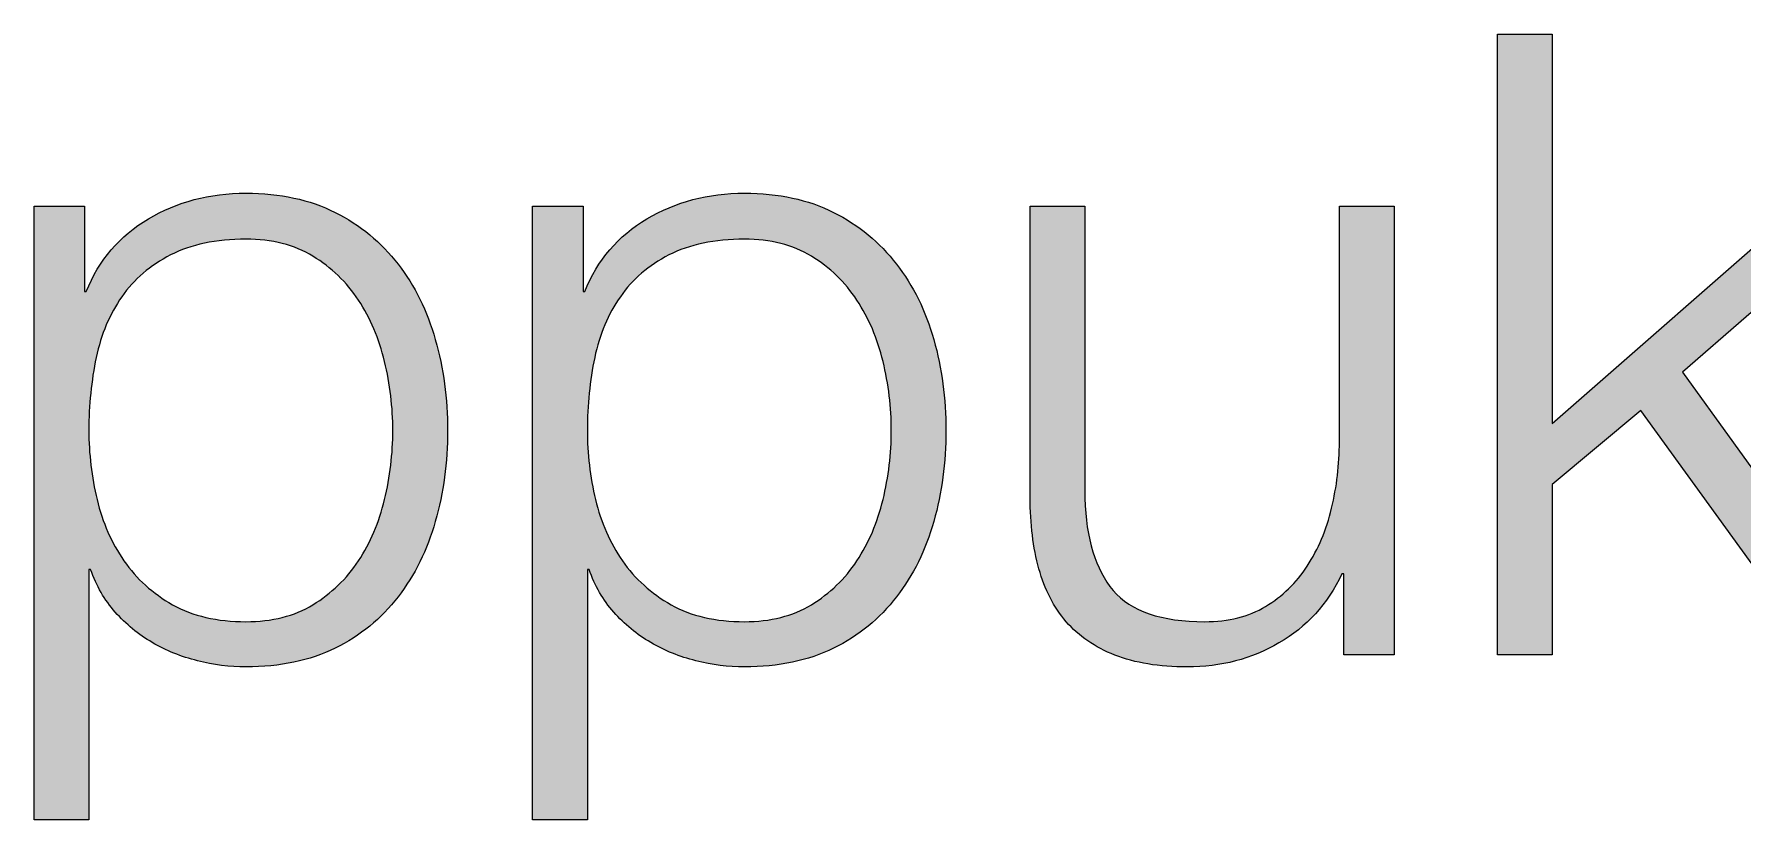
# Paper-space layout 'A4mask' of a CAD drawing. Extents: x 62 to 256, y -11 to 268.
# Drawn here: x 223.6 to 229.11, y 234.91 to 237.45 of the extents above; entities that cross this region are included whole.
import ezdxf
from ezdxf.enums import TextEntityAlignment as Align

# ---------------------------------------------------------------- set-up
doc = ezdxf.new("R2010")
doc.units = 0
doc.layers.get('0').update_dxf_attribs({"linetype": 'CONTINUOUS'})
doc.layers.get('Defpoints').update_dxf_attribs({"linetype": 'CONTINUOUS'})
doc.layers.add('JPP_Mask', color=7, linetype='CONTINUOUS')
doc.styles.add('JPP', font='arial.ttf')

# ---------------------------------------------------------------- blocks, each defined once
blk = doc.blocks.new('A4mask')
at = {"true_color": 0x004a91}
blk.add_hatch(color=154, dxfattribs=at).paths.add_polyline_path([(160.6252, 241.9822), (161.1967, 241.1949), (161.4184, 241.1949), (160.7596, 242.1054), (161.3763, 242.6406), (161.141, 242.6406), (160.3396, 241.9402), (160.3396, 243.1954), (160.1631, 243.1954), (160.1631, 241.1949), (160.3396, 241.1949), (160.3396, 241.7442)])
h = blk.add_hatch(color=154, dxfattribs=at)
edge = h.paths.add_edge_path(flags=16)
edge.add_spline(control_points=[(156.5726, 242.1406), (156.5548, 242.2141), (156.5268, 242.2801), (156.4885, 242.3379), (156.4502, 242.3961), (156.4012, 242.4433), (156.3414, 242.4795), (156.2815, 242.5161), (156.2097, 242.5343), (156.1256, 242.5343), (156.0284, 242.5343), (155.9474, 242.5175), (155.8821, 242.4836), (155.8164, 242.4501), (155.7644, 242.4053), (155.7251, 242.3492), (155.6857, 242.2931), (155.6584, 242.2278), (155.6423, 242.1532), (155.6266, 242.0783), (155.6187, 242), (155.6187, 241.9179), (155.6187, 241.843), (155.6273, 241.7688), (155.645, 241.6949), (155.6628, 241.6211), (155.6919, 241.5554), (155.7319, 241.4976), (155.7723, 241.4394), (155.8246, 241.3926), (155.8889, 241.356), (155.9535, 241.3197), (156.0322, 241.3013), (156.1256, 241.3013), (156.2097, 241.3013), (156.2815, 241.3197), (156.3414, 241.356), (156.4012, 241.3926), (156.4502, 241.4394), (156.4885, 241.4976), (156.5268, 241.5554), (156.5548, 241.6211), (156.5726, 241.6949), (156.5904, 241.7688), (156.5993, 241.843), (156.5993, 241.9179), (156.5993, 241.9925), (156.5904, 242.0667), (156.5726, 242.1406)], knot_values=[0, 0, 0, 0, 1, 1, 1, 2, 2, 2, 3, 3, 3, 4, 4, 4, 5, 5, 5, 6, 6, 6, 7, 7, 7, 8, 8, 8, 9, 9, 9, 10, 10, 10, 11, 11, 11, 12, 12, 12, 13, 13, 13, 14, 14, 14, 15, 15, 15, 16, 16, 16, 16], degree=3, periodic=0)
edge = h.paths.add_edge_path()
edge.add_spline(control_points=[(155.6047, 242.6406), (155.6047, 242.6406), (155.6047, 242.366), (155.6047, 242.366), (155.6047, 242.366), (155.6101, 242.366), (155.6101, 242.366), (155.6512, 242.4669), (155.7179, 242.5449), (155.8106, 242.5999), (155.9029, 242.655), (156.0079, 242.6827), (156.1256, 242.6827), (156.236, 242.6827), (156.3315, 242.6622), (156.4129, 242.6211), (156.4943, 242.5801), (156.562, 242.5243), (156.616, 242.4542), (156.6701, 242.3845), (156.7104, 242.3031), (156.7364, 242.2107), (156.7628, 242.118), (156.7758, 242.0205), (156.7758, 241.9179), (156.7758, 241.815), (156.7628, 241.7175), (156.7364, 241.6248), (156.7104, 241.5325), (156.6701, 241.4514), (156.616, 241.3813), (156.562, 241.3112), (156.4943, 241.2561), (156.4129, 241.2158), (156.3315, 241.1758), (156.236, 241.1556), (156.1256, 241.1556), (156.0732, 241.1556), (156.0209, 241.1624), (155.9689, 241.1754), (155.9166, 241.1884), (155.868, 241.2079), (155.8232, 241.2342), (155.7784, 241.2602), (155.7384, 241.2931), (155.7039, 241.3321), (155.6693, 241.3714), (155.643, 241.4172), (155.6242, 241.4695), (155.6242, 241.4695), (155.6187, 241.4695), (155.6187, 241.4695), (155.6187, 241.4695), (155.6187, 240.6627), (155.6187, 240.6627), (155.6187, 240.6627), (155.4422, 240.6627), (155.4422, 240.6627), (155.4422, 240.6627), (155.4422, 242.6406), (155.4422, 242.6406), (155.4422, 242.6406), (155.6047, 242.6406), (155.6047, 242.6406)], knot_values=[0, 0, 0, 0, 1, 1, 1, 2, 2, 2, 3, 3, 3, 4, 4, 4, 5, 5, 5, 6, 6, 6, 7, 7, 7, 8, 8, 8, 9, 9, 9, 10, 10, 10, 11, 11, 11, 12, 12, 12, 13, 13, 13, 14, 14, 14, 15, 15, 15, 16, 16, 16, 17, 17, 17, 18, 18, 18, 19, 19, 19, 20, 20, 20, 21, 21, 21, 21], degree=3, periodic=0)
h = blk.add_hatch(color=154, dxfattribs=at)
edge = h.paths.add_edge_path(flags=16)
edge.add_spline(control_points=[(158.1808, 242.1406), (158.163, 242.2141), (158.135, 242.2801), (158.0966, 242.3379), (158.0583, 242.3961), (158.0094, 242.4433), (157.9496, 242.4795), (157.8897, 242.5161), (157.8179, 242.5343), (157.7338, 242.5343), (157.6366, 242.5343), (157.5556, 242.5175), (157.4902, 242.4836), (157.4246, 242.4501), (157.3726, 242.4053), (157.3333, 242.3492), (157.2939, 242.2931), (157.2666, 242.2278), (157.2505, 242.1532), (157.2348, 242.0783), (157.2269, 242), (157.2269, 241.9179), (157.2269, 241.843), (157.2354, 241.7688), (157.2532, 241.6949), (157.271, 241.6211), (157.3001, 241.5554), (157.3401, 241.4976), (157.3805, 241.4394), (157.4328, 241.3926), (157.4971, 241.356), (157.5617, 241.3197), (157.6404, 241.3013), (157.7338, 241.3013), (157.8179, 241.3013), (157.8897, 241.3197), (157.9496, 241.356), (158.0094, 241.3926), (158.0583, 241.4394), (158.0966, 241.4976), (158.135, 241.5554), (158.163, 241.6211), (158.1808, 241.6949), (158.1986, 241.7688), (158.2075, 241.843), (158.2075, 241.9179), (158.2075, 241.9925), (158.1986, 242.0667), (158.1808, 242.1406)], knot_values=[0, 0, 0, 0, 1, 1, 1, 2, 2, 2, 3, 3, 3, 4, 4, 4, 5, 5, 5, 6, 6, 6, 7, 7, 7, 8, 8, 8, 9, 9, 9, 10, 10, 10, 11, 11, 11, 12, 12, 12, 13, 13, 13, 14, 14, 14, 15, 15, 15, 16, 16, 16, 16], degree=3, periodic=0)
edge = h.paths.add_edge_path()
edge.add_spline(control_points=[(157.2129, 242.6406), (157.2129, 242.6406), (157.2129, 242.366), (157.2129, 242.366), (157.2129, 242.366), (157.2183, 242.366), (157.2183, 242.366), (157.2594, 242.4669), (157.3261, 242.5449), (157.4188, 242.5999), (157.5111, 242.655), (157.6161, 242.6827), (157.7338, 242.6827), (157.8442, 242.6827), (157.9397, 242.6622), (158.0211, 242.6211), (158.1025, 242.5801), (158.1702, 242.5243), (158.2242, 242.4542), (158.2783, 242.3845), (158.3186, 242.3031), (158.3446, 242.2107), (158.3709, 242.118), (158.3839, 242.0205), (158.3839, 241.9179), (158.3839, 241.815), (158.3709, 241.7175), (158.3446, 241.6248), (158.3186, 241.5325), (158.2783, 241.4514), (158.2242, 241.3813), (158.1702, 241.3112), (158.1025, 241.2561), (158.0211, 241.2158), (157.9397, 241.1758), (157.8442, 241.1556), (157.7338, 241.1556), (157.6814, 241.1556), (157.6291, 241.1624), (157.5771, 241.1754), (157.5248, 241.1884), (157.4762, 241.2079), (157.4314, 241.2342), (157.3866, 241.2602), (157.3466, 241.2931), (157.312, 241.3321), (157.2775, 241.3714), (157.2512, 241.4172), (157.2324, 241.4695), (157.2324, 241.4695), (157.2269, 241.4695), (157.2269, 241.4695), (157.2269, 241.4695), (157.2269, 240.6627), (157.2269, 240.6627), (157.2269, 240.6627), (157.0504, 240.6627), (157.0504, 240.6627), (157.0504, 240.6627), (157.0504, 242.6406), (157.0504, 242.6406), (157.0504, 242.6406), (157.2129, 242.6406), (157.2129, 242.6406)], knot_values=[0, 0, 0, 0, 1, 1, 1, 2, 2, 2, 3, 3, 3, 4, 4, 4, 5, 5, 5, 6, 6, 6, 7, 7, 7, 8, 8, 8, 9, 9, 9, 10, 10, 10, 11, 11, 11, 12, 12, 12, 13, 13, 13, 14, 14, 14, 15, 15, 15, 16, 16, 16, 17, 17, 17, 18, 18, 18, 19, 19, 19, 20, 20, 20, 21, 21, 21, 21], degree=3, periodic=0)
h = blk.add_hatch(color=154, dxfattribs=at)
edge = h.paths.add_edge_path()
edge.add_spline(control_points=[(159.8297, 241.1949), (159.8297, 241.1949), (159.8297, 241.5564), (159.8297, 241.9178)], knot_values=[19.49999, 19.49999, 19.49999, 19.49999, 19.99998, 19.99998, 19.99998, 19.99998], degree=3, periodic=0)
edge.add_spline(control_points=[(159.8297, 241.9178), (159.8297, 242.2792), (159.8297, 242.6406), (159.8297, 242.6406), (159.8297, 242.6406), (159.8297, 242.6406), (159.8297, 242.6406)], knot_values=[18.999023, 18.999023, 18.999023, 18.999023, 19.499013, 19.499013, 19.499013, 19.49999, 19.49999, 19.49999, 19.49999], degree=3, periodic=0)
edge.add_spline(control_points=[(159.8221, 242.6406), (159.8197, 242.6406), (159.8167, 242.6406), (159.8134, 242.6406)], knot_values=[18.812504, 18.812504, 18.812504, 18.812504, 18.875002, 18.875002, 18.875002, 18.875002], degree=3, periodic=0)
edge.add_spline(control_points=[(159.8134, 242.6406), (159.81, 242.6406), (159.8062, 242.6406), (159.8021, 242.6406)], knot_values=[18.750005, 18.750005, 18.750005, 18.750005, 18.812504, 18.812504, 18.812504, 18.812504], degree=3, periodic=0)
edge.add_spline(control_points=[(159.8021, 242.6406), (159.7938, 242.6406), (159.7842, 242.6406), (159.7738, 242.6406)], knot_values=[18.625007, 18.625007, 18.625007, 18.625007, 18.750005, 18.750005, 18.750005, 18.750005], degree=3, periodic=0)
edge.add_spline(control_points=[(159.7738, 242.6406), (159.7635, 242.6406), (159.7525, 242.6406), (159.7414, 242.6406)], knot_values=[18.50001, 18.50001, 18.50001, 18.50001, 18.625007, 18.625007, 18.625007, 18.625007], degree=3, periodic=0)
edge.add_spline(control_points=[(159.7414, 242.6406), (159.7194, 242.6406), (159.6973, 242.6406), (159.6808, 242.6406)], knot_values=[18.250015, 18.250015, 18.250015, 18.250015, 18.50001, 18.50001, 18.50001, 18.50001], degree=3, periodic=0)
edge.add_spline(control_points=[(159.6808, 242.6406), (159.6642, 242.6406), (159.6532, 242.6406), (159.6532, 242.6406), (159.6532, 242.6406), (159.6532, 242.6406), (159.6532, 242.6406)], knot_values=[17.999532, 17.999532, 17.999532, 17.999532, 18.249547, 18.249547, 18.249547, 18.250015, 18.250015, 18.250015, 18.250015], degree=3, periodic=0)
edge.add_spline(control_points=[(159.6532, 242.6321), (159.6532, 242.6293), (159.6532, 242.6259), (159.6532, 242.6219)], knot_values=[17.906272, 17.906272, 17.906272, 17.906272, 17.937521, 17.937521, 17.937521, 17.937521], degree=3, periodic=0)
edge.add_spline(control_points=[(159.6532, 242.6219), (159.6532, 242.6178), (159.6532, 242.6132), (159.6532, 242.608)], knot_values=[17.875022, 17.875022, 17.875022, 17.875022, 17.906272, 17.906272, 17.906272, 17.906272], degree=3, periodic=0)
edge.add_spline(control_points=[(159.6532, 242.608), (159.6532, 242.5976), (159.6532, 242.585), (159.6532, 242.5706)], knot_values=[17.812524, 17.812524, 17.812524, 17.812524, 17.875022, 17.875022, 17.875022, 17.875022], degree=3, periodic=0)
edge.add_spline(control_points=[(159.6532, 242.5706), (159.6532, 242.5561), (159.6532, 242.5398), (159.6532, 242.522)], knot_values=[17.750025, 17.750025, 17.750025, 17.750025, 17.812524, 17.812524, 17.812524, 17.812524], degree=3, periodic=0)
edge.add_spline(control_points=[(159.6532, 242.522), (159.6532, 242.4864), (159.6532, 242.4449), (159.6532, 242.4004)], knot_values=[17.625028, 17.625028, 17.625028, 17.625028, 17.750025, 17.750025, 17.750025, 17.750025], degree=3, periodic=0)
edge.add_spline(control_points=[(159.6532, 242.4004), (159.6532, 242.3559), (159.6532, 242.3085), (159.6532, 242.261)], knot_values=[17.50003, 17.50003, 17.50003, 17.50003, 17.625028, 17.625028, 17.625028, 17.625028], degree=3, periodic=0)
edge.add_spline(control_points=[(159.6532, 242.261), (159.6532, 242.1661), (159.6532, 242.0712), (159.6532, 242)], knot_values=[17.250035, 17.250035, 17.250035, 17.250035, 17.50003, 17.50003, 17.50003, 17.50003], degree=3, periodic=0)
edge.add_spline(control_points=[(159.6532, 242), (159.6532, 241.9288), (159.6532, 241.8813), (159.6532, 241.8813), (159.6532, 241.8085), (159.6446, 241.737), (159.6279, 241.6669)], knot_values=[16, 16, 16, 16, 16.250035, 16.250035, 16.250035, 17.250035, 17.250035, 17.250035, 17.250035], degree=3, periodic=0)
edge.add_spline(control_points=[(159.6279, 241.6669), (159.6111, 241.5971), (159.5848, 241.5349), (159.5496, 241.4808)], knot_values=[15, 15, 15, 15, 16, 16, 16, 16], degree=3, periodic=0)
edge.add_spline(control_points=[(159.5496, 241.4808), (159.514, 241.4265), (159.4692, 241.383), (159.4148, 241.3505)], knot_values=[14, 14, 14, 14, 15, 15, 15, 15], degree=3, periodic=0)
edge.add_spline(control_points=[(159.4148, 241.3505), (159.3608, 241.3177), (159.2954, 241.3013), (159.2188, 241.3013)], knot_values=[13, 13, 13, 13, 14, 14, 14, 14], degree=3, periodic=0)
edge.add_spline(control_points=[(159.2188, 241.3013), (159.0786, 241.3013), (158.9801, 241.3351), (158.9233, 241.4022)], knot_values=[12, 12, 12, 12, 13, 13, 13, 13], degree=3, periodic=0)
edge.add_spline(control_points=[(158.9233, 241.4022), (158.8662, 241.4695), (158.8358, 241.5684), (158.832, 241.6994)], knot_values=[11, 11, 11, 11, 12, 12, 12, 12], degree=3, periodic=0)
edge.add_spline(control_points=[(158.832, 241.6994), (158.832, 241.6994), (158.832, 242.6406), (158.832, 242.6406), (158.832, 242.6406), (158.7879, 242.6406), (158.7438, 242.6406)], knot_values=[9.5, 9.5, 9.5, 9.5, 10.5, 10.5, 10.5, 11, 11, 11, 11], degree=3, periodic=0)
edge.add_spline(control_points=[(158.7438, 242.6406), (158.6996, 242.6406), (158.6555, 242.6406), (158.6555, 242.6406), (158.6555, 242.6406), (158.6555, 242.406), (158.6555, 242.1714)], knot_values=[8.5, 8.5, 8.5, 8.5, 9, 9, 9, 9.5, 9.5, 9.5, 9.5], degree=3, periodic=0)
edge.add_spline(control_points=[(158.6555, 242.1714), (158.6555, 241.9367), (158.6555, 241.7021), (158.6555, 241.7021), (158.6555, 241.6159), (158.6651, 241.5397), (158.6836, 241.4723)], knot_values=[7, 7, 7, 7, 7.5, 7.5, 7.5, 8.5, 8.5, 8.5, 8.5], degree=3, periodic=0)
edge.add_spline(control_points=[(158.6836, 241.4723), (158.7024, 241.4049), (158.7318, 241.3481), (158.7718, 241.3013)], knot_values=[6, 6, 6, 6, 7, 7, 7, 7], degree=3, periodic=0)
edge.add_spline(control_points=[(158.7718, 241.3013), (158.8122, 241.2548), (158.8645, 241.2188), (158.9288, 241.1935), (158.9931, 241.1682), (159.0711, 241.1556), (159.1627, 241.1556)], knot_values=[4, 4, 4, 4, 5, 5, 5, 6, 6, 6, 6], degree=3, periodic=0)
edge.add_spline(control_points=[(159.1627, 241.1556), (159.2711, 241.1556), (159.3697, 241.1812), (159.4582, 241.2329)], knot_values=[3, 3, 3, 3, 4, 4, 4, 4], degree=3, periodic=0)
edge.add_spline(control_points=[(159.4582, 241.2329), (159.5472, 241.2842), (159.6149, 241.3584), (159.6614, 241.4555)], knot_values=[2, 2, 2, 2, 3, 3, 3, 3], degree=3, periodic=0)
edge.add_spline(control_points=[(159.6672, 241.4555), (159.6672, 241.4555), (159.6672, 241.3904), (159.6672, 241.3252)], knot_values=[0.5, 0.5, 0.5, 0.5, 1, 1, 1, 1], degree=3, periodic=0)
edge.add_spline(control_points=[(159.6672, 241.3252), (159.6672, 241.2601), (159.6672, 241.1949), (159.6672, 241.1949), (159.6672, 241.1949), (159.6774, 241.1949), (159.6926, 241.1949)], knot_values=[20.749965, 20.749965, 20.749965, 20.749965, 21.249965, 21.249965, 21.249965, 21.5, 21.5, 21.5, 21.5], degree=3, periodic=0)
edge.add_spline(control_points=[(159.6926, 241.1949), (159.7078, 241.1949), (159.7281, 241.1949), (159.7484, 241.1949)], knot_values=[20.49997, 20.49997, 20.49997, 20.49997, 20.749965, 20.749965, 20.749965, 20.749965], degree=3, periodic=0)
edge.add_spline(control_points=[(159.7484, 241.1949), (159.7586, 241.1949), (159.7688, 241.1949), (159.7783, 241.1949)], knot_values=[20.374972, 20.374972, 20.374972, 20.374972, 20.49997, 20.49997, 20.49997, 20.49997], degree=3, periodic=0)
edge.add_spline(control_points=[(159.7783, 241.1949), (159.7878, 241.1949), (159.7967, 241.1949), (159.8043, 241.1949)], knot_values=[20.249975, 20.249975, 20.249975, 20.249975, 20.374972, 20.374972, 20.374972, 20.374972], degree=3, periodic=0)
edge.add_spline(control_points=[(159.8147, 241.1949), (159.8178, 241.1949), (159.8205, 241.1949), (159.8227, 241.1949)], knot_values=[20.124977, 20.124977, 20.124977, 20.124977, 20.187476, 20.187476, 20.187476, 20.187476], degree=3, periodic=0)
edge.add_spline(control_points=[(159.8297, 241.1949), (159.8297, 241.1949), (159.8297, 241.1949), (159.8297, 241.1949), (159.8297, 241.1949), (159.8297, 241.1949), (159.8297, 241.1949)], knot_values=[19.99998, 19.99998, 19.99998, 19.99998, 20, 20, 20, 20.001445, 20.001445, 20.001445, 20.001445], degree=3, periodic=0)
at = {"layer": 'Defpoints', "color": 154, "true_color": 0x004a91}
blk.add_lwpolyline([(160.3396, 243.1954), (160.3396, 241.9402), (161.141, 242.6406), (161.3763, 242.6406), (160.7596, 242.1054), (161.4184, 241.1949), (161.1967, 241.1949), (160.6252, 241.9822), (160.3396, 241.7442), (160.3396, 241.1949), (160.1631, 241.1949), (160.1631, 243.1954), (160.3396, 243.1954)], dxfattribs=at)
for points, knots in [([(155.8106, 242.5999), (155.9029, 242.655), (156.0079, 242.6827), (156.1256, 242.6827), (156.236, 242.6827), (156.3315, 242.6622), (156.4129, 242.6211), (156.4943, 242.5801), (156.562, 242.5243), (156.616, 242.4542)], [3, 3, 3, 3, 4, 4, 4, 5, 5, 5, 6, 6, 6, 6]), ([(157.4188, 242.5999), (157.5111, 242.655), (157.6161, 242.6827), (157.7338, 242.6827), (157.8442, 242.6827), (157.9397, 242.6622), (158.0211, 242.6211), (158.1025, 242.5801), (158.1702, 242.5243), (158.2242, 242.4542)], [3, 3, 3, 3, 4, 4, 4, 5, 5, 5, 6, 6, 6, 6]), ([(156.3414, 242.4795), (156.2815, 242.5161), (156.2097, 242.5343), (156.1256, 242.5343), (156.0284, 242.5343), (155.9474, 242.5175), (155.8821, 242.4836)], [2, 2, 2, 2, 3, 3, 3, 4, 4, 4, 4]), ([(157.9496, 242.4795), (157.8897, 242.5161), (157.8179, 242.5343), (157.7338, 242.5343), (157.6366, 242.5343), (157.5556, 242.5175), (157.4902, 242.4836)], [2, 2, 2, 2, 3, 3, 3, 4, 4, 4, 4]), ([(155.8821, 242.4836), (155.8164, 242.4501), (155.7644, 242.4053), (155.7251, 242.3492), (155.6857, 242.2931), (155.6584, 242.2278), (155.6423, 242.1532)], [4, 4, 4, 4, 5, 5, 5, 6, 6, 6, 6]), ([(157.4902, 242.4836), (157.4246, 242.4501), (157.3726, 242.4053), (157.3333, 242.3492), (157.2939, 242.2931), (157.2666, 242.2278), (157.2505, 242.1532)], [4, 4, 4, 4, 5, 5, 5, 6, 6, 6, 6]), ([(156.7364, 242.2107), (156.7628, 242.118), (156.7758, 242.0205), (156.7758, 241.9179), (156.7758, 241.815), (156.7628, 241.7175), (156.7364, 241.6248)], [7, 7, 7, 7, 8, 8, 8, 9, 9, 9, 9]), ([(158.3446, 242.2107), (158.3709, 242.118), (158.3839, 242.0205), (158.3839, 241.9179), (158.3839, 241.815), (158.3709, 241.7175), (158.3446, 241.6248)], [7, 7, 7, 7, 8, 8, 8, 9, 9, 9, 9]), ([(155.6423, 242.1532), (155.6266, 242.0783), (155.6187, 242), (155.6187, 241.9179), (155.6187, 241.843), (155.6273, 241.7688), (155.645, 241.6949), (155.6628, 241.6211), (155.6919, 241.5554), (155.7319, 241.4976)], [6, 6, 6, 6, 7, 7, 7, 8, 8, 8, 9, 9, 9, 9]), ([(156.4885, 241.4976), (156.5268, 241.5554), (156.5548, 241.6211), (156.5726, 241.6949), (156.5904, 241.7688), (156.5993, 241.843), (156.5993, 241.9179), (156.5993, 241.9925), (156.5904, 242.0667), (156.5726, 242.1406)], [13, 13, 13, 13, 14, 14, 14, 15, 15, 15, 16, 16, 16, 16]), ([(157.2505, 242.1532), (157.2348, 242.0783), (157.2269, 242), (157.2269, 241.9179), (157.2269, 241.843), (157.2354, 241.7688), (157.2532, 241.6949), (157.271, 241.6211), (157.3001, 241.5554), (157.3401, 241.4976)], [6, 6, 6, 6, 7, 7, 7, 8, 8, 8, 9, 9, 9, 9]), ([(158.0966, 241.4976), (158.135, 241.5554), (158.163, 241.6211), (158.1808, 241.6949), (158.1986, 241.7688), (158.2075, 241.843), (158.2075, 241.9179), (158.2075, 241.9925), (158.1986, 242.0667), (158.1808, 242.1406)], [13, 13, 13, 13, 14, 14, 14, 15, 15, 15, 16, 16, 16, 16]), ([(156.7364, 241.6248), (156.7104, 241.5325), (156.6701, 241.4514), (156.616, 241.3813), (156.562, 241.3112), (156.4943, 241.2561), (156.4129, 241.2158)], [9, 9, 9, 9, 10, 10, 10, 11, 11, 11, 11]), ([(158.3446, 241.6248), (158.3186, 241.5325), (158.2783, 241.4514), (158.2242, 241.3813), (158.1702, 241.3112), (158.1025, 241.2561), (158.0211, 241.2158)], [9, 9, 9, 9, 10, 10, 10, 11, 11, 11, 11]), ([(158.9233, 241.4022), (158.9801, 241.3351), (159.0786, 241.3013), (159.2188, 241.3013), (159.2954, 241.3013), (159.3608, 241.3177), (159.4148, 241.3505)], [12, 12, 12, 12, 13, 13, 13, 14, 14, 14, 14]), ([(155.8889, 241.356), (155.9535, 241.3197), (156.0322, 241.3013), (156.1256, 241.3013), (156.2097, 241.3013), (156.2815, 241.3197), (156.3414, 241.356)], [10, 10, 10, 10, 11, 11, 11, 12, 12, 12, 12]), ([(157.4971, 241.356), (157.5617, 241.3197), (157.6404, 241.3013), (157.7338, 241.3013), (157.8179, 241.3013), (157.8897, 241.3197), (157.9496, 241.356)], [10, 10, 10, 10, 11, 11, 11, 12, 12, 12, 12]), ([(159.4582, 241.2329), (159.3697, 241.1812), (159.2711, 241.1556), (159.1627, 241.1556), (159.0711, 241.1556), (158.9931, 241.1682), (158.9288, 241.1935), (158.8645, 241.2188), (158.8122, 241.2548), (158.7718, 241.3013)], [3, 3, 3, 3, 4, 4, 4, 5, 5, 5, 6, 6, 6, 6]), ([(156.4129, 241.2158), (156.3315, 241.1758), (156.236, 241.1556), (156.1256, 241.1556), (156.0732, 241.1556), (156.0209, 241.1624), (155.9689, 241.1754)], [11, 11, 11, 11, 12, 12, 12, 13, 13, 13, 13]), ([(158.0211, 241.2158), (157.9397, 241.1758), (157.8442, 241.1556), (157.7338, 241.1556), (157.6814, 241.1556), (157.6291, 241.1624), (157.5771, 241.1754)], [11, 11, 11, 11, 12, 12, 12, 13, 13, 13, 13])]:
    blk.add_open_spline(points, degree=3, knots=knots, dxfattribs=at)
for points in [[(155.4422, 240.6627), (155.4422, 240.6627), (155.4422, 242.6406), (155.4422, 242.6406)], [(155.4422, 242.6406), (155.4422, 242.6406), (155.6047, 242.6406), (155.6047, 242.6406)], [(155.6047, 242.6406), (155.6047, 242.6406), (155.6047, 242.366), (155.6047, 242.366)], [(157.0504, 240.6627), (157.0504, 240.6627), (157.0504, 242.6406), (157.0504, 242.6406)], [(157.0504, 242.6406), (157.0504, 242.6406), (157.2129, 242.6406), (157.2129, 242.6406)], [(157.2129, 242.6406), (157.2129, 242.6406), (157.2129, 242.366), (157.2129, 242.366)], [(158.6555, 241.7021), (158.6555, 241.7021), (158.6555, 242.6406), (158.6555, 242.6406)], [(158.6555, 242.6406), (158.6555, 242.6406), (158.832, 242.6406), (158.832, 242.6406)], [(158.832, 242.6406), (158.832, 242.6406), (158.832, 241.6994), (158.832, 241.6994)], [(159.6532, 241.8813), (159.6532, 241.8813), (159.6532, 242.6406), (159.6532, 242.6406)], [(159.6532, 242.6406), (159.6532, 242.6406), (159.8297, 242.6406), (159.8297, 242.6406)], [(159.8297, 242.6406), (159.8297, 242.6406), (159.8297, 241.1949), (159.8297, 241.1949)], [(155.6101, 242.366), (155.6512, 242.4669), (155.7179, 242.5449), (155.8106, 242.5999)], [(157.2183, 242.366), (157.2594, 242.4669), (157.3261, 242.5449), (157.4188, 242.5999)], [(156.4885, 242.3379), (156.4502, 242.3961), (156.4012, 242.4433), (156.3414, 242.4795)], [(156.616, 242.4542), (156.6701, 242.3845), (156.7104, 242.3031), (156.7364, 242.2107)], [(158.0966, 242.3379), (158.0583, 242.3961), (158.0094, 242.4433), (157.9496, 242.4795)], [(158.2242, 242.4542), (158.2783, 242.3845), (158.3186, 242.3031), (158.3446, 242.2107)], [(155.6047, 242.366), (155.6047, 242.366), (155.6101, 242.366), (155.6101, 242.366)], [(156.5726, 242.1406), (156.5548, 242.2141), (156.5268, 242.2801), (156.4885, 242.3379)], [(157.2129, 242.366), (157.2129, 242.366), (157.2183, 242.366), (157.2183, 242.366)], [(158.1808, 242.1406), (158.163, 242.2141), (158.135, 242.2801), (158.0966, 242.3379)], [(159.6279, 241.6669), (159.6446, 241.737), (159.6532, 241.8085), (159.6532, 241.8813)], [(158.6836, 241.4723), (158.6651, 241.5397), (158.6555, 241.6159), (158.6555, 241.7021)], [(158.832, 241.6994), (158.8358, 241.5684), (158.8662, 241.4695), (158.9233, 241.4022)], [(159.5496, 241.4808), (159.5848, 241.5349), (159.6111, 241.5971), (159.6279, 241.6669)], [(155.6242, 241.4695), (155.6242, 241.4695), (155.6187, 241.4695), (155.6187, 241.4695)], [(155.6187, 241.4695), (155.6187, 241.4695), (155.6187, 240.6627), (155.6187, 240.6627)], [(155.7039, 241.3321), (155.6693, 241.3714), (155.643, 241.4172), (155.6242, 241.4695)], [(155.7319, 241.4976), (155.7723, 241.4394), (155.8246, 241.3926), (155.8889, 241.356)], [(156.3414, 241.356), (156.4012, 241.3926), (156.4502, 241.4394), (156.4885, 241.4976)], [(157.2324, 241.4695), (157.2324, 241.4695), (157.2269, 241.4695), (157.2269, 241.4695)], [(157.2269, 241.4695), (157.2269, 241.4695), (157.2269, 240.6627), (157.2269, 240.6627)], [(157.312, 241.3321), (157.2775, 241.3714), (157.2512, 241.4172), (157.2324, 241.4695)], [(157.3401, 241.4976), (157.3805, 241.4394), (157.4328, 241.3926), (157.4971, 241.356)], [(157.9496, 241.356), (158.0094, 241.3926), (158.0583, 241.4394), (158.0966, 241.4976)], [(158.7718, 241.3013), (158.7318, 241.3481), (158.7024, 241.4049), (158.6836, 241.4723)], [(159.4148, 241.3505), (159.4692, 241.383), (159.514, 241.4265), (159.5496, 241.4808)], [(159.6614, 241.4555), (159.6149, 241.3584), (159.5472, 241.2842), (159.4582, 241.2329)], [(159.6672, 241.4555), (159.6672, 241.4555), (159.6614, 241.4555), (159.6614, 241.4555)], [(159.6672, 241.1949), (159.6672, 241.1949), (159.6672, 241.4555), (159.6672, 241.4555)], [(155.8232, 241.2342), (155.7784, 241.2602), (155.7384, 241.2931), (155.7039, 241.3321)], [(157.4314, 241.2342), (157.3866, 241.2602), (157.3466, 241.2931), (157.312, 241.3321)], [(155.9689, 241.1754), (155.9166, 241.1884), (155.868, 241.2079), (155.8232, 241.2342)], [(157.5771, 241.1754), (157.5248, 241.1884), (157.4762, 241.2079), (157.4314, 241.2342)], [(159.8297, 241.1949), (159.8297, 241.1949), (159.6672, 241.1949), (159.6672, 241.1949)], [(155.6187, 240.6627), (155.6187, 240.6627), (155.4422, 240.6627), (155.4422, 240.6627)], [(157.2269, 240.6627), (157.2269, 240.6627), (157.0504, 240.6627), (157.0504, 240.6627)]]:
    blk.add_open_spline(points, degree=3, dxfattribs=at)
at = {"color": 7, "style": 'JPP'}
for tag, p in [('Client', (16.17, 271.1)), ('Project1', (16.17, 262.4196)), ('Project2', (16.17, 256.9196)), ('Title1', (16.17, 246.6494))]:
    blk.add_attdef(tag, text='', height=2.2, dxfattribs=at).set_placement(p, align=Align.MIDDLE_LEFT)
at = {"color": 2, "style": 'JPP'}
for tag, p in [('Date', (94.85, 266)), ('Drawn', (94.85, 256)), ('Checked', (94.85, 245.5)), ('Scale', (94.85, 236))]:
    blk.add_attdef(tag, text='', height=1.3333, dxfattribs=at).set_placement(p, align=Align.MIDDLE_CENTER)
at = {"color": 6, "style": 'JPP'}
for tag, p in [('Ref', (15.9534, 238.8762)), ('DrgNo.', (51.8832, 238.8762)), ('Rev', (75.3007, 238.8762))]:
    blk.add_attdef(tag, text='', height=2.2, dxfattribs=at).set_placement(p, align=Align.MIDDLE_LEFT)

psp = doc.layouts.new('A4mask')

# ---------------------------------------------------------------- block references
at = {"layer": 'JPP_Mask'}
psp.add_blockref('A4mask', (68.1578, -5.7489), dxfattribs=at)

doc.saveas('drawing.dxf')
